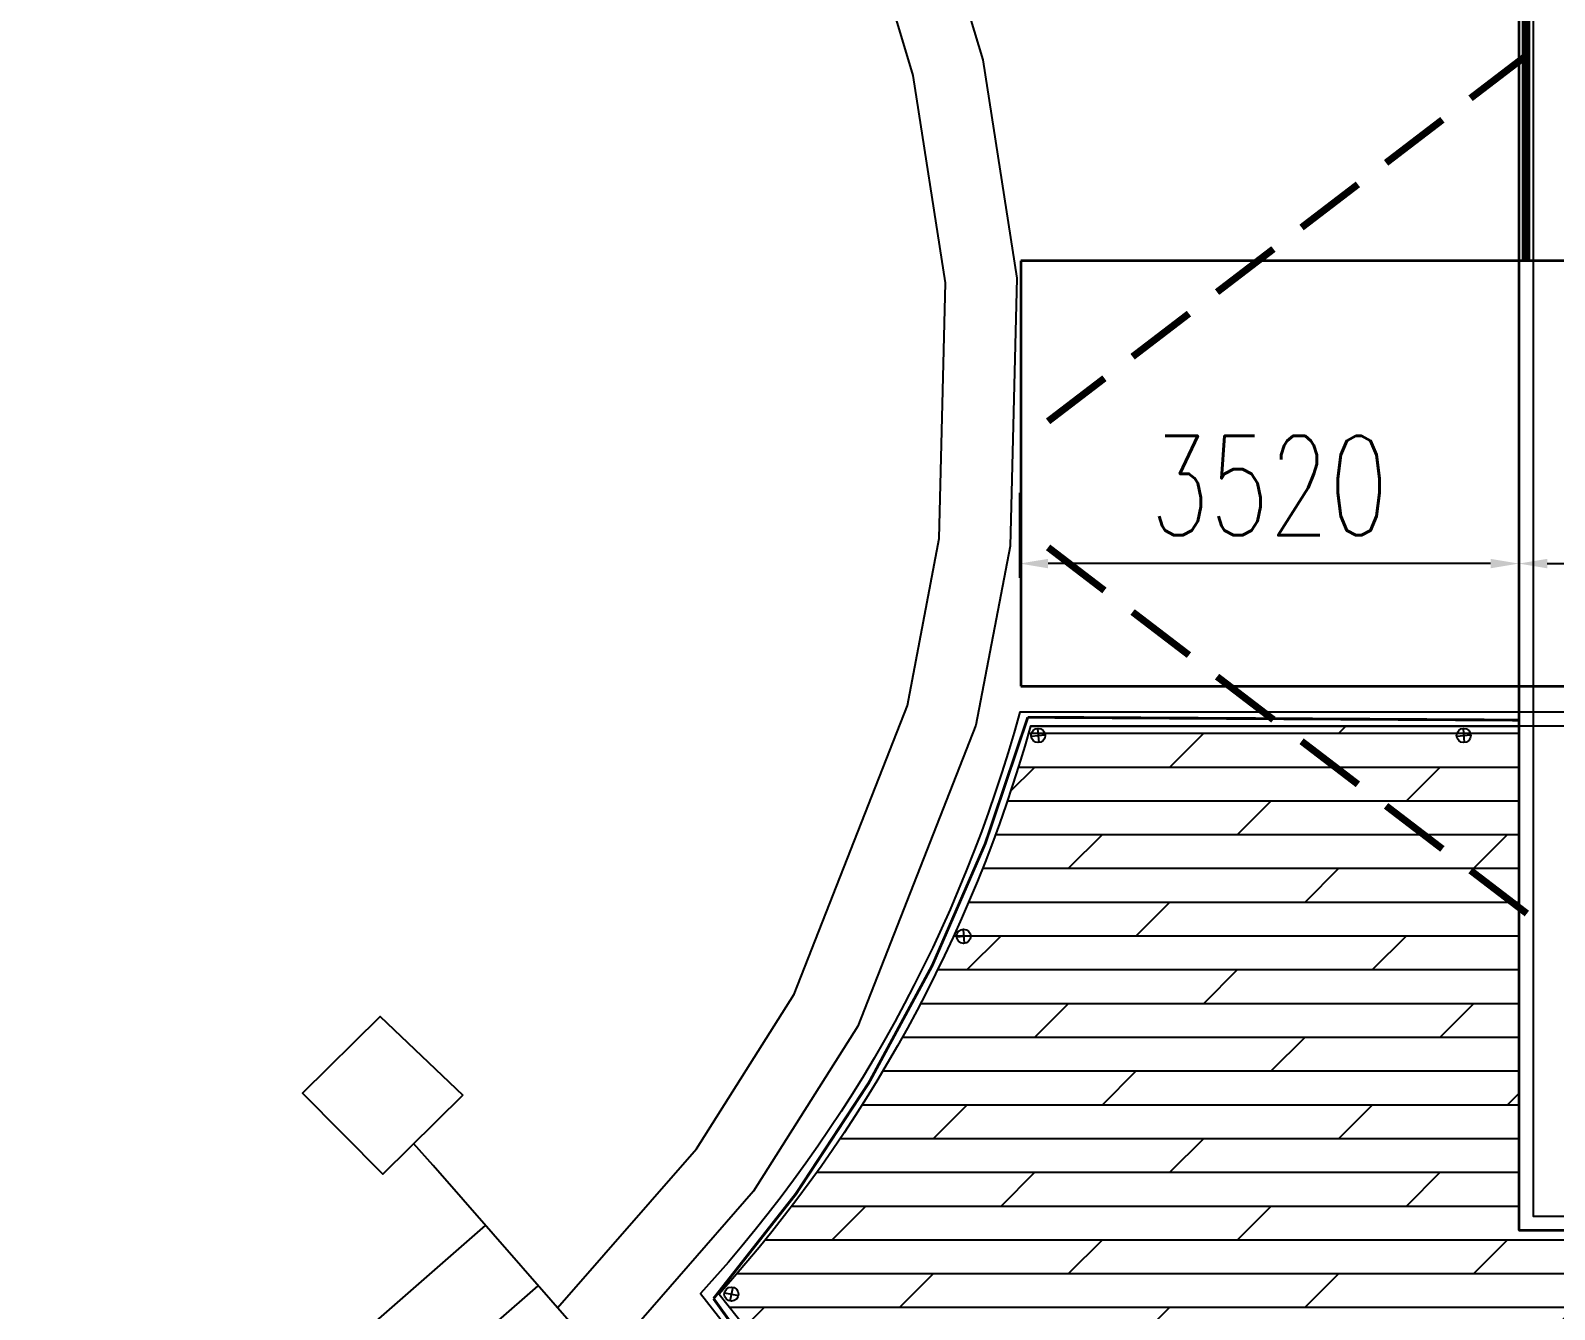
# Model space of a CAD drawing. Extents: x -89702 to 926017, y -610001 to -56924.
# Drawn here: x 39353 to 50098, y -106932 to -97913 of the extents above; entities that cross this region are included whole.
import ezdxf

# ---------------------------------------------------------------- set-up
doc = ezdxf.new("R2010")
doc.units = 0
doc.header["$LTSCALE"] = 10
doc.header["$MEASUREMENT"] = 0
doc.linetypes.add('ACAD_ISO03W100', pattern=[30, 12, -18])
for name, color, linetype in [('BJ02', 2, 'Continuous'), ('BJ06', 5, 'Continuous'), ('W-PLASTIC_RAILINGS塑木栏杆', 6, 'Continuous'), ('W-STEEL_FRAME钢架', 3, 'Continuous'), ('W-WOOD_FLOOR木地板', 30, 'Continuous')]:
    doc.layers.add(name, color=color, linetype=linetype)
doc.styles.add('STANDARD_T3', font='simplex.shx', dxfattribs={"width": 0.7, "bigfont": 'gbcbig.shx'})
doc.linetypes.add('245', pattern='A,1e-05,-0.05,[133,bjxx.shx,S=0.05,R=0,X=-0.05,Y=0],-0.05,0.45,[135,bjxx.shx,S=0.05,R=0,X=0,Y=0],0.45', length=1.00001)
doc.linetypes.add('60003', pattern='A,1e-05,[136,bjxx.shx,S=0.075,R=0,X=-1e-05,Y=0],0.15', length=0.15001)
doc.dimstyles.new('W&&200', dxfattribs={"dimtxt": 700, "dimasz": 200, "dimexe": 500, "dimexo": 600, "dimgap": 200, "dimtad": 1, "dimdec": 0, "dimzin": 0, "dimdsep": 46, "dimtxsty": 'STANDARD_T3', "dimcen": 0.09, "dimclrd": 1, "dimclre": 1, "dimclrt": 7, "dimazin": 2, "dimtfac": 1, "dimtdec": 0, "dimtix": 1, "dimtmove": 2, "dimatfit": 3, "dimfxl": 0, "dimtolj": 1, "dimtzin": 0, "dimarcsym": 0})

# ---------------------------------------------------------------- blocks, each defined once
blk = doc.blocks.new('*D74')
at = {"color": 1, "lineweight": -2, "transparency": 16777216}
for p, q in [((46327.32879429427, -101772.1892571189), (46327.32879429427, -101172.1892571189)), ((49847.30932390486, -101772.1892571189), (49847.30932390486, -101172.1892571189)), ((49647.30932390486, -101672.1892571189), (46527.32879429427, -101672.1892571189))]:
    blk.add_line(p, q, dxfattribs=at)
at = {"color": 1, "transparency": 16777216}
for points in [[(46527.32879429427, -101638.8559237855), (46527.32879429427, -101705.5225904522), (46327.32879429427, -101672.1892571189)], [(49647.30932390486, -101638.8559237855), (49647.30932390486, -101705.5225904522), (49847.30932390486, -101672.1892571189)]]:
    blk.add_solid(points, dxfattribs=at)
at = {"layer": 'Defpoints', "color": 0, "transparency": 16777216}
for p in [(46327.32879429427, -101672.1892571189), (46327.32879429427, -102719.8322061561), (49847.30932390486, -102719.8322062384)]:
    blk.add_point(p, dxfattribs=at)
at = {"color": 7, "transparency": 16777216, "insert": (48087.31905909957, -101122.1892571189), "char_height": 700, "attachment_point": 5, "style": 'STANDARD_T3'}
blk.add_mtext('\\A1;3520', dxfattribs=at)
blk = doc.blocks.new('A$Cfdf82907')
at = {"color": 7, "lineweight": 35}
for p, q in [((20688.31184956199, 23294.13258906035), (17844.42825649795, 22338.97495332535)), ((22280.24124245299, 18554.32660062076), (20688.31184956199, 23294.13258906035)), ((17844.42825649795, 22338.97495332535), (19436.35764938896, 17599.16896488576))]:
    blk.add_line(p, q, dxfattribs=at)
at = {"color": 3, "lineweight": 35}
for p, q in [((24076.48181436094, 20727.48733280855), (15325.13134575891, 17788.22524646122)), ((15325.13134574401, 17788.22524645645), (16598.67486006883, 13996.38045571849))]:
    blk.add_line(p, q, dxfattribs=at)
at = {"color": 4}
for points in [[(15325.13134568394, 17788.22524646425), (16598.674859975, 13996.38045571488)], [(31592.609359744, 21195.43114600005), (31071.91511070798, 22921.37364186172), (33036.863944076, 25303.17839806352), (33329.3037490868, 28377.01911854115), (34917.27160568605, 29230.45809492189), (45370.07252674992, 28235.99698221334), (45606.84898215695, 30724.75910627516), (35154.04806109401, 31719.22021898371), (33755.50136881904, 32856.79094185226), (34019.527999182, 35631.98020744266), (32598.27245017397, 38485.32816668588), (33495.07830259087, 40049.21411619498), (42893.69203963899, 44730.67327139038), (41779.05890744901, 46968.43844687787), (32380.4451704009, 42286.97929168225), (30591.93281223299, 42513.30548256368), (29393.60388966301, 44919.10040670889), (25813.1796088831, 43135.6873952056), (29929.18992976798, 34872.28278966295), (29170.98427967494, 26902.76782686054), (24076.48181429086, 20727.48733279645), (15325.13134568091, 17788.22524642432)], [(15325.13134568394, 17788.22524646437), (16598.674859975, 13996.38045571488)], [(31592.609359744, 21195.43114600016), (31071.91511070798, 22921.37364186184), (33036.863944076, 25303.17839806364), (33329.3037490868, 28377.01911854127), (34917.27160568605, 29230.45809492201), (45370.07252674992, 28235.99698221334), (45606.84898215695, 30724.75910627528), (35154.04806109401, 31719.22021898371), (33755.50136881904, 32856.79094185249), (34019.527999182, 35631.98020744289), (32598.27245017397, 38485.328166686), (33495.07830259087, 40049.21411619522), (42893.69203963899, 44730.67327139049), (41779.05890744901, 46968.43844687799), (32380.4451704009, 42286.97929168225), (30591.93281223299, 42513.3054825638), (29393.60388966301, 44919.10040670901), (25813.1796088831, 43135.68739520572), (29929.18992976798, 34872.28278966295), (29170.98427967494, 26902.76782686054), (24076.48181429086, 20727.48733279645), (15325.13134568091, 17788.22524642432)], [(31505.61634021811, 21137.56107237202), (30960.71937680012, 22943.72817863256), (32940.21695246594, 25343.1681337835), (33234.82202065806, 28439.76797945902), (34896.60120233102, 29332.87618557585), (45279.99310000311, 28345.01852539217), (45497.82743897801, 30634.67967952904), (35114.43554130686, 31622.53733971261), (33650.88212732389, 32812.98419736733), (33917.26954744686, 35612.98777199863), (32484.90050119394, 38488.6474644877), (33423.39134618011, 40125.22537291748), (42759.5961073318, 44775.59855312249), (41734.13362571807, 46834.3425145708), (32397.92886456498, 42183.96933436545), (30526.28354717395, 42420.81553418702), (29348.67860793183, 44785.00447440182), (25947.27554119006, 43090.76211347373), (30031.44838150404, 34891.27522510733), (29267.631271285, 26862.77809114079), (24135.42452680692, 20641.79450814496), (15451.766053322, 17725.26771451824), (16661.63239188609, 14123.0151633413)]]:
    blk.add_lwpolyline(points, dxfattribs=at)
at = {"color": 3, "linetype": 'ACAD_ISO03W100', "const_width": 60}
blk.add_lwpolyline([(28172.005639615, 25613.2899241132), (24105.95317054796, 20684.64092047047), (21822.3468168159, 19917.66014421184)], dxfattribs=at)
at = {"color": 1, "const_width": 50}
for points in [[(20090.13709718594, 22471.47009446716), (19675.73159318091, 22751.23442073225)], [(18671.52021522308, 21995.00799514109), (18833.03398963599, 22468.20277604507)], [(20711.74535319302, 22051.82360506942), (20297.33984918799, 22331.58793133462)], [(21333.3536092001, 21632.17711567157), (20918.948105196, 21911.94144193653)], [(18429.24955360405, 21285.21582378459), (18590.76332801697, 21758.41060468869)], [(21954.96186520695, 21212.53062627395), (21540.55636120308, 21492.29495253926)], [(18186.97889198596, 20575.42365242809), (18348.49266639794, 21048.61843333207)], [(22576.57012121403, 20792.88413687644), (22162.16461720993, 21072.64846314141)], [(23198.17837722087, 20373.23764747847), (22783.77287321608, 20653.00197374367)], [(17944.70823036693, 19865.6314810717), (18106.22200478008, 20338.82626197604)], [(17702.43756874884, 19155.83930971532), (17863.95134316105, 19629.03409061942)], [(17460.16690713004, 18446.04713835893), (17621.68068154296, 18919.24191926303)]]:
    blk.add_lwpolyline(points, dxfattribs=at)
at = {"layer": 'BJ02', "linetype": '245', "ltscale": 5, "flags": 128}
blk.add_lwpolyline([(12647.47454816103, 24039.18862603733), (14022.35868314095, 23468.17339104554), (15277.16608638898, 23162.03866756323), (17461.43326506182, 23053.14916098467), (18648.64635099191, 23215.51874794229), (20371.56584631302, 23748.00207139645), (21684.55057098507, 24428.47092844301), (22535.9580672239, 25031.29481583182), (23279.79747033701, 25693.90268282243), (23732.33519422798, 26178.62442239083), (24833.80595388799, 27751.65582594764), (25298.87093539792, 28721.29958240467), (25760.56541369087, 30189.98136685998), (25956.12485185801, 31503.59459775966), (25956.19119932014, 32887.6315923481), (25791.68346854509, 34055.85971900506), (25529.80359178013, 35035.79095117422), (24953.77571011684, 36409.01768669649), (24047.04730528803, 37824.65081411903), (23396.46822661604, 38572.40283714118), (22680.2725959369, 39235.62981237785), (21325.02818884002, 40169.51202984084), (20057.25038951309, 40754.74864677549)], dxfattribs=at)
at = {"layer": 'BJ06', "linetype": 'Continuous', "flags": 128}
for points in [[(20143.96484579798, 41265.13177782926), (21573.20751961996, 40605.71878979111), (22993.12295474904, 39626.36497704941), (23756.01189508289, 38920.79724677466), (24448.24078107299, 38124.74098952685), (25397.48804438696, 36642.79681962403), (26003.99872910185, 35198.34644886083), (26282.41995570995, 34155.29319886677), (26456.45466791885, 32921.99401852989), (26456.87190069398, 31466.95158467803), (26249.75998733193, 30077.42032082262), (25765.54240465513, 28536.90040665516), (25266.97642525099, 27498.49844622088), (24122.04856235301, 25862.78141586331), (23629.19913390698, 25335.35171450488), (22848.11339073698, 24639.01383352978), (21945.43810429797, 23999.56183422997), (20562.18608288513, 23282.60305500287), (18757.07959862892, 22724.71680459194), (17482.78875097493, 22551.9802683919), (15205.55307238596, 22665.54607707623), (13866.8933030318, 22992.29123260092), (12393.2953728179, 23603.02550602762)], [(10659.34901874, 26091.70418932231), (13036.33039117185, 24705.37844851194)], [(10375.80693781702, 25605.75328199763), (12752.78831025003, 24219.42754118715)], [(12360.44193509198, 23546.38040491671), (13319.87247954588, 25191.32935583673), (13424.28481022292, 25370.30547780741)]]:
    blk.add_lwpolyline(points, dxfattribs=at)
at = {"layer": 'BJ06', "linetype": '60003', "ltscale": 3, "flags": 128}
blk.add_lwpolyline([(13858.02938643401, 25151.32202724891), (13150.04877852998, 25508.75827904465), (13511.90274683107, 26225.48913369246), (14198.28246144392, 25878.95846468222), (13858.02938643401, 25151.32202724891)], dxfattribs=at)
blk = doc.blocks.new('*D77')
at = {"color": 1, "lineweight": -2, "transparency": 16777216}
for p, q in [((49847.30932390486, -101772.1892571189), (49847.30932390486, -101172.1892571189)), ((60847.44908911083, -101772.1892571189), (60847.44908911083, -101172.1892571189)), ((50047.30932390486, -101672.1892571189), (60647.44908911083, -101672.1892571189))]:
    blk.add_line(p, q, dxfattribs=at)
at = {"color": 1, "transparency": 16777216}
for points in [[(50047.30932390486, -101638.8559237855), (50047.30932390486, -101705.5225904522), (49847.30932390486, -101672.1892571189)], [(60647.44908911083, -101638.8559237855), (60647.44908911083, -101705.5225904522), (60847.44908911083, -101672.1892571189)]]:
    blk.add_solid(points, dxfattribs=at)
at = {"layer": 'Defpoints', "color": 0, "transparency": 16777216}
for p in [(60847.44908911083, -101672.1892571189), (49847.30932390486, -102719.8322062384), (60847.44908911083, -102719.8322068523)]:
    blk.add_point(p, dxfattribs=at)
at = {"color": 7, "transparency": 16777216, "insert": (55347.37920650785, -101122.1892571189), "char_height": 700, "attachment_point": 5, "style": 'STANDARD_T3'}
blk.add_mtext('\\A1;11000', dxfattribs=at)
blk = doc.blocks.new('dimaideng')
for p, q in [((564093.6504764834, -312859.8047351431), (564167.724875482, -312926.9834774132)), ((564164.890825282, -312856.9229590791), (564096.4845266835, -312929.8652534772))]:
    blk.add_line(p, q)
blk.add_circle((564130.6876759827, -312893.3941062782), 50)
blk = doc.blocks.new('*U62')
at = {"rotation": 342.2776238431168}
blk.add_blockref('dimaideng', (-442053.8251503562, 469704.2694596289), dxfattribs=at)
blk = doc.blocks.new('*U63')
at = {"color": 0, "linetype": 'ByBlock', "lineweight": -2, "transparency": 16777216}
for p, rotation in [((586782.4866025366, -287541.8551019042), 65.23153164486767), ((585141.2080164368, -290039.8098140113), 48.15472043347131)]:
    blk.add_blockref('*U62', p, dxfattribs=dict(at, rotation=rotation))
blk = doc.blocks.new('*U64')
at = {"rotation": 47.50915548798444}
blk.add_blockref('dimaideng', (-611777.6858759397, -204630.8185914428), dxfattribs=at)
blk = doc.blocks.new('*U65')
at = {"color": 0, "linetype": 'ByBlock', "lineweight": -2, "transparency": 16777216}
for p in [(0, 0), (3000, 0)]:
    blk.add_blockref('*U64', p, dxfattribs=at)

msp = doc.modelspace()

# ---------------------------------------------------------------- hatches: boundary and pattern name
at = {"layer": 'W-WOOD_FLOOR木地板'}
h = msp.add_hatch(dxfattribs=at)
h.set_pattern_fill('DOLMIT', color=256, scale=300)
h.set_pattern_definition([(0, (0, 0), (0, 238.122618), []), (45, (0, 0), (-476.2449108957954, 476.2449108957954), [336.756381, -673.512])])
edge = h.paths.add_edge_path()
edge.add_line((60622.30962324358, -102819.8312473243), (55146.09257740428, -102819.8038086314))
edge.add_line((55146.09257740428, -102819.8038086314), (53996.59387888265, -103586.136274318))
edge.add_line((53996.59387888265, -103586.136274318), (53996.59387888264, -106373.3797993869))
edge.add_line((53996.59387888264, -106373.3797993869), (49847.3093239218, -106373.3797993329))
edge.add_line((49847.3093239218, -106373.3797993329), (49847.30932390562, -102819.7957548155))
edge.add_line((49847.30932390562, -102819.7957548155), (46403.52305819088, -102819.7602622524))
edge.add_arc((36695.42038167642, -100101.547293762), 10081.46513755897, 318.1758005539471, 344.3580588203071, ccw=False)
edge.add_arc((8824.444655262174, -134926.5773190099), 45185.57901052471, 5.469640641015474, 38.457154601379614, ccw=False)
edge.add_line((53804.28669785825, -130619.5643936197), (60622.30962324358, -130619.5643716427))
edge.add_line((60622.30962324358, -130619.5643716427), (60622.30962324358, -102819.8312473243))
h.paths.add_polyline_path([(51947.30932160333, -115086.1362743181), (51947.30932160324, -106373.379799314), (53996.59387888265, -106376.3895366207), (53996.59387890477, -103586.1362742412), (57947.30932156596, -103586.136274318), (57947.30932156596, -115086.136274318)], flags=16)

# ---------------------------------------------------------------- linework, layer by layer
at = {"layer": 'BJ02'}
msp.add_lwpolyline([(46403.52305819088, -102819.7602622524), (49847.30932390562, -102819.7774156101), (49847.3093238952, -106373.3797993874), (51947.30932160324, -106373.3797993398)], dxfattribs=at)
at = {"layer": 'W-PLASTIC_RAILINGS塑木栏杆', "color": 6, "const_width": 20}
msp.add_lwpolyline([(49848.11642196216, -102776.0491234604), (46384.63805278228, -102755.8664985374, -0.1071759358253954), (44168.91826957942, -106855.4412974278, -0.1451949333533635), (53758.82269349357, -130669.5643937635), (60797.30962342035, -130669.5643714844), (60797.30961269431, -127697.653411899), (62332.0493577802, -126679.1788319903), (87795.44873372486, -126669.3597801735), (87781.29733945878, -124260.8301521413), (62332.04935285298, -124270.5364171627), (60792.48813153553, -123234.823929585), (60797.30962308013, -115690.2567778514), (62332.0493205461, -114667.1647714186), (87806.41281024087, -114663.0818105347), (87795.12279470463, -112258.8151006151), (62338.82280866941, -112280.5339062178), (60797.30962431926, -111239.8767204791), (60797.30932567577, -102769.8319571087)], format="xyb", dxfattribs=at)
at = {"layer": 'W-STEEL_FRAME钢架'}
for points in [[(53713.31264249946, -130719.5643939077), (60847.30962359731, -130719.5643713261), (60847.30962359731, -127719.5643713257), (62347.18813954364, -126719.5643713257), (87845.12280479725, -126719.5643713257), (87845.12280479725, -124219.5643713257), (62347.18813467294, -124219.5643713257), (60847.30962304445, -123219.5643713257), (60847.30962304445, -115719.5643713257), (62347.18810272973, -114719.5643713257), (87845.26234875096, -114719.5643713257), (87845.26234875096, -112219.5643713257), (62347.18812444108, -112219.5643713257), (60847.30962337041, -111219.5643713257), (60847.30932390282, -102719.8322061561), (46327.34842417797, -102719.7598828285, -0.1190009023643237), (44077.01886307728, -106820.253490023, -0.1459321623787258)], [(53804.28669785825, -130619.5643936197), (60747.30962359731, -130619.5643716427), (60747.30962359731, -127666.0483998909), (62316.90853532334, -126619.5643713257), (87745.12280479725, -126619.5643713257), (87745.12280479725, -124319.5643713257), (62316.90853038017, -124319.5643713257), (60747.30962304445, -123273.0803426749), (60747.30962304445, -115666.0484006087), (62316.90849790041, -114619.5643713257), (87745.26234875096, -114619.5643713257), (87745.26234875096, -112319.5643713257), (62316.90851997095, -112319.5643713257), (60747.30962525593, -111273.080343723), (60747.30932742608, -102819.8317080615), (46403.52305819088, -102819.7602622524, -0.1149276412077018), (44208.07191270724, -106824.3447987533, -0.144937956361408)]]:
    msp.add_lwpolyline(points, format="xyb", close=True, dxfattribs=at)

# ---------------------------------------------------------------- block references
at = {"rotation": 71.43466228436047}
msp.add_blockref('A$Cfdf82907', (61830.55122555769, -126564.5293879486), dxfattribs=at)
for name, p in [('*U65', (46457.85910393036, -102884.2753936394)), ('*U63', (-540933.1361037295, 183215.465015258))]:
    msp.add_blockref(name, p)

# ---------------------------------------------------------------- dimensions: what is measured, and where the dimension line sits
for base, p2, picture, middle in [((46327.32879429427, -101672.1892571189), (46327.32879429427, -102719.8322061561), '*D74', (48087.31905909957, -101122.1892571189)), ((60847.44908911083, -101672.1892571189), (60847.44908911083, -102719.8322068523), '*D77', (55347.37920650785, -101122.1892571189))]:
    dim = msp.add_linear_dim(base=base, p1=(49847.30932390486, -102719.8322062384), p2=p2, angle=180, dimstyle='W&&200', override={"dimfxlon": 1})
    dim.commit()
    dim.dimension.update_dxf_attribs({"geometry": picture, "text_midpoint": middle})

doc.saveas('drawing.dxf')
